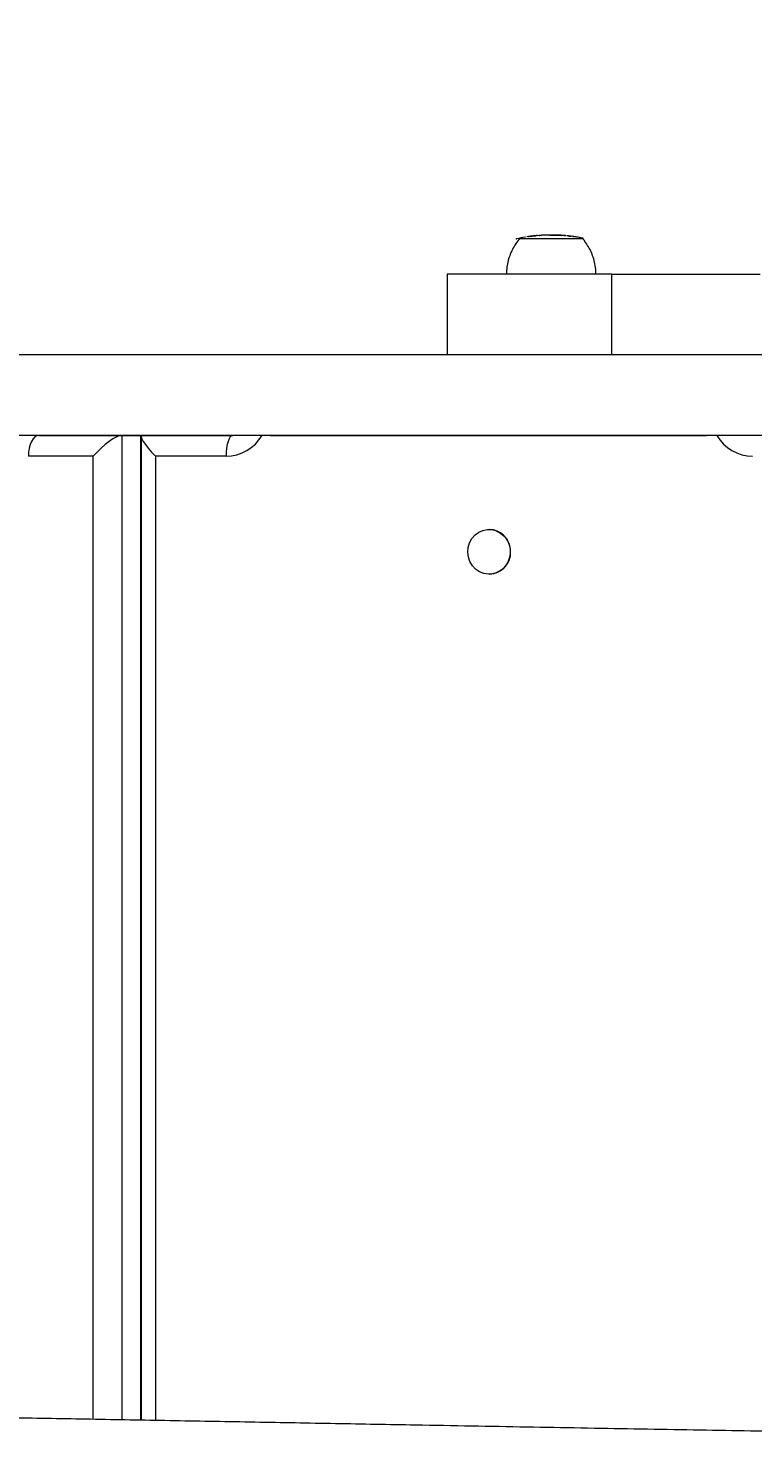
# Model space of a CAD drawing. Header units: millimetres. Extents: x -5411 to 4453, y -4856 to 4572.
# Drawn here: x -1587.6 to -1344.9, y -863.9 to -388.2 of the extents above; entities that cross this region are included whole.
import ezdxf

# ---------------------------------------------------------------- set-up
doc = ezdxf.new("R2010")
doc.units = ezdxf.units.MM
for name, color, linetype in [('DIKOM_ОБЪЕКТ', 7, 'Continuous'), ('DIKOM_РАЗМЕР_ЗОНА', 7, 'Continuous'), ('DIKOM_РАЗМЕР_ОБЪЕКТА', 7, 'Continuous')]:
    doc.layers.add(name, color=color, linetype=linetype)
doc.styles.add('style1', font='arial.ttf', dxfattribs={"width": 0.8})
doc.dimstyles.new('1-50', dxfattribs={"dimtxt": 300, "dimasz": 200, "dimexe": 100, "dimexo": 0, "dimgap": 100, "dimtad": 1, "dimdec": 0, "dimtxsty": 'style1', "dimcen": 0, "dimclrd": 7, "dimclre": 7, "dimadec": 1, "dimazin": 2, "dimtfac": 1, "dimtdec": 0, "dimtmove": 1, "dimatfit": 3, "dimfxl": 0, "dimlwd": 25, "dimlwe": 18, "dimarcsym": 0})

# ---------------------------------------------------------------- blocks, each defined once
blk = doc.blocks.new('*D18')
at = {"layer": 'Defpoints', "color": 0, "transparency": 16777216}
for p in [(2387.05, 2132.04), (-2288.17, -1197.55), (-2288.17, -4149.78)]:
    blk.add_point(p, dxfattribs=at)
at = {"layer": 'DIKOM_РАЗМЕР_ОБЪЕКТА', "color": 7, "lineweight": 18, "transparency": 16777216}
for p, q in [((2387.05, 2132.04), (2387.05, -4249.78)), ((-2288.17, -1197.55), (-2288.17, -4249.78))]:
    blk.add_line(p, q, dxfattribs=at)
at = {"layer": 'DIKOM_РАЗМЕР_ОБЪЕКТА', "color": 7, "lineweight": 25, "transparency": 16777216}
blk.add_line((2187.05, -4149.78), (-2088.17, -4149.78), dxfattribs=at)
at = {"layer": 'DIKOM_РАЗМЕР_ОБЪЕКТА', "color": 7, "transparency": 16777216}
for points in [[(-2088.17, -4116.44), (-2088.17, -4183.11), (-2288.17, -4149.78)], [(2187.05, -4116.44), (2187.05, -4183.11), (2387.05, -4149.78)]]:
    blk.add_solid(points, dxfattribs=at)
at = {"layer": 'DIKOM_РАЗМЕР_ОБЪЕКТА', "color": 0, "transparency": 16777216, "insert": (49.44, -3896.6), "char_height": 300, "attachment_point": 5, "style": 'style1'}
blk.add_mtext('4700', dxfattribs=at)
blk = doc.blocks.new('*D17')
at = {"layer": 'Defpoints', "color": 0, "transparency": 16777216}
for p in [(2072.05, 2677.64), (-4352.5, -1563.61), (-993.06, -1563.61)]:
    blk.add_point(p, dxfattribs=at)
at = {"layer": 'DIKOM_РАЗМЕР_ОБЪЕКТА', "color": 7, "lineweight": 18, "transparency": 16777216}
for p, q in [((2072.05, 2677.64), (-4452.5, 2677.64)), ((-993.06, -1563.61), (-4452.5, -1563.61))]:
    blk.add_line(p, q, dxfattribs=at)
at = {"layer": 'DIKOM_РАЗМЕР_ОБЪЕКТА', "color": 7, "lineweight": 25, "transparency": 16777216}
blk.add_line((-4352.5, 2477.64), (-4352.5, -1363.61), dxfattribs=at)
at = {"layer": 'DIKOM_РАЗМЕР_ОБЪЕКТА', "color": 7, "transparency": 16777216}
for points in [[(-4385.83, 2477.64), (-4319.17, 2477.64), (-4352.5, 2677.64)], [(-4385.83, -1363.61), (-4319.17, -1363.61), (-4352.5, -1563.61)]]:
    blk.add_solid(points, dxfattribs=at)
at = {"layer": 'DIKOM_РАЗМЕР_ОБЪЕКТА', "color": 0, "transparency": 16777216, "insert": (-4505.67, 774.58), "char_height": 300, "attachment_point": 5, "rotation": 90, "style": 'style1'}
blk.add_mtext('4200', dxfattribs=at)
blk = doc.blocks.new('*D15')
at = {"layer": 'Defpoints', "color": 0, "transparency": 16777216}
for p in [(4453.3, 2185.88), (-3812.95, -1476.34), (4453.3, -4756.32)]:
    blk.add_point(p, dxfattribs=at)
at = {"layer": 'DIKOM_РАЗМЕР_ЗОНА', "color": 7, "lineweight": 18, "transparency": 16777216}
for p, q in [((4453.3, 2185.88), (4453.3, -4856.32)), ((-3812.95, -1476.34), (-3812.95, -4856.32))]:
    blk.add_line(p, q, dxfattribs=at)
at = {"layer": 'DIKOM_РАЗМЕР_ЗОНА', "color": 7, "lineweight": 25, "transparency": 16777216}
blk.add_line((-3612.95, -4756.32), (4253.3, -4756.32), dxfattribs=at)
at = {"layer": 'DIKOM_РАЗМЕР_ЗОНА', "color": 7, "transparency": 16777216}
for points in [[(-3612.95, -4722.99), (-3612.95, -4789.66), (-3812.95, -4756.32)], [(4253.3, -4722.99), (4253.3, -4789.66), (4453.3, -4756.32)]]:
    blk.add_solid(points, dxfattribs=at)
at = {"layer": 'DIKOM_РАЗМЕР_ЗОНА', "color": 0, "transparency": 16777216, "insert": (320.18, -4503.05), "char_height": 300, "attachment_point": 5, "style": 'style1'}
blk.add_mtext('8300', dxfattribs=at)
blk = doc.blocks.new('*D16')
at = {"layer": 'Defpoints', "color": 0, "transparency": 16777216}
for p in [(-4960.5, 4571.52), (2653.3, 4571.52), (491.45, -3022.36)]:
    blk.add_point(p, dxfattribs=at)
at = {"layer": 'DIKOM_РАЗМЕР_ЗОНА', "color": 7, "lineweight": 18, "transparency": 16777216}
for p, q in [((2653.3, 4571.52), (-5060.5, 4571.52)), ((491.45, -3022.36), (-5060.5, -3022.36))]:
    blk.add_line(p, q, dxfattribs=at)
at = {"layer": 'DIKOM_РАЗМЕР_ЗОНА', "color": 7, "lineweight": 25, "transparency": 16777216}
blk.add_line((-4960.5, -2822.36), (-4960.5, 4371.52), dxfattribs=at)
at = {"layer": 'DIKOM_РАЗМЕР_ЗОНА', "color": 7, "transparency": 16777216}
for points in [[(-4993.84, 4371.52), (-4927.17, 4371.52), (-4960.5, 4571.52)], [(-4993.84, -2822.36), (-4927.17, -2822.36), (-4960.5, -3022.36)]]:
    blk.add_solid(points, dxfattribs=at)
at = {"layer": 'DIKOM_РАЗМЕР_ЗОНА', "color": 0, "transparency": 16777216, "insert": (-5213.68, 774.58), "char_height": 300, "attachment_point": 5, "rotation": 90, "style": 'style1'}
blk.add_mtext('7600', dxfattribs=at)

msp = doc.modelspace()

# ---------------------------------------------------------------- linework, layer by layer
at = {"layer": 'DIKOM_ОБЪЕКТ', "color": 7, "linetype": 'Continuous', "lineweight": 15}
for p, q in [((-1419.04, -457.82), (-1420.58, -458.06)), ((-1419.99, -457.94), (-1419.93, -457.92)), ((-1419.48, -457.86), (-1419.52, -457.87)), ((-1419.52, -457.88), (-1419.52, -457.87)), ((-1416.48, -457.58), (-1417.41, -457.65)), ((-1416.41, -457.57), (-1416.34, -457.55)), ((-1415.88, -457.53), (-1415.95, -457.54)), ((-1415.13, -457.51), (-1415.06, -457.5)), ((-1414.28, -457.48), (-1414.62, -457.49)), ((-1414.28, -457.48), (-1414.54, -457.48)), ((-1412.83, -457.48), (-1413.02, -457.48)), ((-1412.86, -457.48), (-1412.22, -457.48)), ((-1412.42, -457.5), (-1411.47, -457.49)), ((-1409.01, -457.52), (-1409.03, -457.52)), ((-1407.13, -457.66), (-1407.16, -457.65)), ((-1406.61, -457.74), (-1407.14, -457.67)), ((-1405.77, -457.81), (-1406.72, -457.7)), ((-1406.72, -457.71), (-1406.47, -457.73)), ((-1405.39, -457.87), (-1406.15, -457.79)), ((-1406.11, -457.76), (-1405.77, -457.81)), ((-1405.05, -457.9), (-1405.39, -457.85)), ((-1447.22, -470.53), (-1447.22, -497.53)), ((-1392.04, -497.53), (-1392.04, -470.53)), ((-1584.08, -524.53), (-1556.31, -524.53)), ((-1556.31, -524.53), (-1549.85, -524.53)), ((-1556.31, -524.53), (-1556.31, -854.32)), ((-1549.85, -854.44), (-1549.85, -524.53)), ((-1549.8, -524.89), (-1549.8, -854.44)), ((-1549.5, -524.53), (-1549.74, -524.53)), ((-1549.43, -524.53), (-1519.09, -524.53)), ((-1506.46, -524.53), (-1510.11, -524.53)), ((-1506.46, -524.53), (-1360.43, -524.53)), ((-1356.11, -524.53), (-1360.43, -524.53)), ((-1565.86, -531.53), (-1587.56, -531.53)), ((-1565.86, -854.15), (-1565.86, -531.53)), ((-1521.31, -531.53), (-1545.02, -531.53)), ((-1545.02, -531.53), (-1545.02, -854.52)), ((-1433.12, -556.03), (-1433.23, -556.03)), ((-1433.23, -571.03), (-1433.12, -571.03))]:
    msp.add_line(p, q, dxfattribs=at)
at = {"layer": 'DIKOM_ОБЪЕКТ', "color": 7, "linetype": 'Continuous', "lineweight": 15, "flags": 128}
for points in [[(-1422.92, -458.53), (-1423.11, -458.53), (-1423.2, -458.53), (-1422.93, -458.53), (-1422.3, -458.53), (-1421.33, -458.53), (-1420.06, -458.53), (-1418.53, -458.53), (-1416.79, -458.53), (-1414.9, -458.53), (-1412.92, -458.53)], [(-1422.92, -458.53), (-1422.9, -458.53), (-1422.64, -458.53), (-1422.02, -458.53), (-1421.08, -458.53), (-1419.85, -458.53), (-1418.36, -458.53), (-1416.66, -458.53), (-1414.83, -458.53), (-1412.91, -458.53)], [(-1412.92, -458.53), (-1410.93, -458.53), (-1408.99, -458.53), (-1407.17, -458.53), (-1405.52, -458.53), (-1404.11, -458.53), (-1402.98, -458.53), (-1402.18, -458.53), (-1401.72, -458.53), (-1401.63, -458.53), (-1401.9, -458.53), (-1401.92, -458.53)], [(-1412.91, -458.53), (-1410.97, -458.53), (-1409.09, -458.53), (-1407.31, -458.53), (-1405.71, -458.53), (-1404.34, -458.53), (-1403.25, -458.53), (-1402.46, -458.53), (-1402.02, -458.53), (-1401.92, -458.53)], [(-1392.04, -470.53), (-1395.03, -470.53), (-1398.2, -470.53), (-1401.52, -470.53), (-1404.95, -470.53), (-1408.46, -470.53), (-1412.01, -470.53), (-1415.57, -470.53), (-1419.09, -470.53), (-1422.54, -470.53), (-1425.89, -470.53), (-1429.1, -470.53), (-1432.13, -470.53), (-1434.96, -470.53), (-1437.55, -470.53), (-1439.87, -470.53), (-1441.91, -470.53), (-1443.65, -470.53), (-1445.05, -470.53), (-1446.12, -470.53), (-1446.83, -470.53), (-1447.18, -470.53), (-1447.22, -470.53)], [(-1392.04, -470.53), (-1383.94, -470.53), (-1375.75, -470.53), (-1367.49, -470.53), (-1359.16, -470.53), (-1350.8, -470.53), (-1342.41, -470.53)], [(-1337.25, -497.53), (-1358.68, -497.53), (-1380.03, -497.53), (-1401.28, -497.53), (-1422.43, -497.53), (-1443.47, -497.53), (-1464.4, -497.53), (-1485.22, -497.53), (-1505.91, -497.53), (-1526.47, -497.53), (-1546.91, -497.53), (-1567.2, -497.53), (-1587.35, -497.53), (-1607.35, -497.53)], [(-1337.25, -524.53), (-1358.68, -524.53), (-1380.03, -524.53), (-1401.28, -524.53), (-1422.43, -524.53), (-1443.47, -524.53), (-1464.4, -524.53), (-1485.22, -524.53), (-1505.91, -524.53), (-1526.47, -524.53), (-1546.91, -524.53), (-1567.2, -524.53), (-1587.35, -524.53), (-1607.35, -524.53)], [(-1584.08, -524.53), (-1584.76, -524.67), (-1585.41, -525.06), (-1586.01, -525.71), (-1586.54, -526.58), (-1586.97, -527.64), (-1587.29, -528.85), (-1587.49, -530.17), (-1587.56, -531.53)], [(-1519.09, -524.53), (-1519.52, -524.66), (-1519.94, -525.06), (-1520.32, -525.71), (-1520.66, -526.58), (-1520.94, -527.64), (-1521.14, -528.85), (-1521.27, -530.16), (-1521.31, -531.53)], [(-1426.17, -562.58), (-1426.15, -564.2), (-1426.45, -565.79), (-1427.07, -567.28), (-1427.98, -568.59), (-1429.13, -569.66), (-1430.47, -570.44), (-1431.95, -570.91), (-1433.48, -571.02), (-1435, -570.79), (-1436.44, -570.22), (-1437.73, -569.34), (-1438.81, -568.18), (-1439.63, -566.8), (-1440.15, -565.28), (-1440.34, -563.67), (-1440.2, -562.05), (-1439.74, -560.51), (-1438.97, -559.1), (-1437.93, -557.9), (-1436.68, -556.97), (-1435.26, -556.34), (-1433.75, -556.05), (-1432.21, -556.11), (-1430.72, -556.51), (-1429.35, -557.24), (-1428.16, -558.27), (-1427.2, -559.54), (-1426.53, -561), (-1426.17, -562.58)]]:
    msp.add_lwpolyline(points, dxfattribs=at)
at = {"layer": 'DIKOM_ОБЪЕКТ', "color": 7, "linetype": 'Continuous', "lineweight": 15}
for centre, radius, start, end in [((-1521.44, -517.47), 14.06, 270.523, 329.8576), ((-1344.76, -517.38), 14.15, 210.3452, 269.275), ((-1433.31, -563.3), 7.27, 5.6956, 88.5458), ((-1433.35, -563.67), 7.36, 271.773, 8.505)]:
    msp.add_arc(centre, radius, start, end, dxfattribs=at)
for centre, major_axis, ratio, start_param, end_param in [((-1562.38, -531.53), (6.76, 6.76), 0.265943, 0.259905, 1.830701), ((-1542.8, -531.53), (6.91, -6.91), 0.162958, 2.980033, 4.550829), ((-1555.93, -531.53), (6.76, 6.76), 0.265943, 0.179613, 0.259905)]:
    msp.add_ellipse(centre, major_axis=major_axis, ratio=ratio, start_param=start_param, end_param=end_param, dxfattribs=at)
for points, knots in [([(-1422.85, -458.47), (-1422.87, -458.48), (-1423.41, -459.03), (-1424.28, -460.29), (-1425.44, -462.23), (-1426.35, -464.32), (-1426.99, -466.52), (-1427.36, -468.61), (-1427.37, -469.95), (-1427.38, -470.53)], [0, 0, 0, 0, 0.00543, 0.17508, 0.346815, 0.519922, 0.693912, 0.868463, 1, 1, 1, 1]), ([(-1420.99, -458.09), (-1421.05, -458.1), (-1422.06, -458.24), (-1423.16, -458.47), (-1424.16, -458.77), (-1424.25, -458.79)], [0, 0, 0, 0, 0.054193, 0.923413, 1, 1, 1, 1]), ([(-1418.73, -457.78), (-1418.93, -457.8), (-1419.36, -457.85), (-1419.78, -457.91), (-1419.99, -457.94)], [0, 0, 0, 0, 0.48942, 1, 1, 1, 1]), ([(-1419.52, -457.87), (-1419.39, -457.85), (-1419.13, -457.82), (-1418.88, -457.78), (-1418.75, -457.77)], [0, 0, 0, 0, 0.510227, 1, 1, 1, 1]), ([(-1418.75, -457.77), (-1418.6, -457.75), (-1418.34, -457.72), (-1418, -457.69), (-1417.75, -457.66), (-1417.57, -457.64), (-1417.54, -457.64), (-1417.52, -457.64)], [0, 0, 0, 0, 0.268897, 0.436769, 0.605007, 0.823343, 1, 1, 1, 1]), ([(-1417, -457.6), (-1417.05, -457.6), (-1417.11, -457.6), (-1417.41, -457.63), (-1417.74, -457.67), (-1418.18, -457.71), (-1418.53, -457.75), (-1418.73, -457.78)], [0, 0, 0, 0, 0.334293, 0.49353, 0.624367, 0.784838, 1, 1, 1, 1]), ([(-1418.18, -457.7), (-1418.21, -457.7), (-1418.39, -457.72), (-1418.57, -457.75), (-1418.72, -457.78)], [0, 0, 0, 0, 0.184903, 1, 1, 1, 1]), ([(-1415.95, -457.54), (-1416.03, -457.55), (-1416.18, -457.56), (-1416.33, -457.57), (-1416.41, -457.57)], [0, 0, 0, 0, 0.524338, 1, 1, 1, 1]), ([(-1415, -457.5), (-1415.23, -457.5), (-1415.53, -457.5), (-1415.82, -457.53), (-1415.88, -457.53)], [0, 0, 0, 0, 0.792045, 1, 1, 1, 1]), ([(-1414.68, -457.5), (-1414.76, -457.5), (-1414.91, -457.5), (-1415.06, -457.51), (-1415.13, -457.51)], [0, 0, 0, 0, 0.515846, 1, 1, 1, 1]), ([(-1414.62, -457.49), (-1414.63, -457.49), (-1414.65, -457.49), (-1414.67, -457.49), (-1414.68, -457.5)], [0, 0, 0, 0, 0.502036, 1, 1, 1, 1]), ([(-1413.02, -457.48), (-1413.12, -457.48), (-1413.4, -457.48), (-1413.71, -457.48), (-1413.87, -457.48), (-1413.89, -457.48), (-1413.91, -457.48), (-1413.93, -457.48), (-1413.99, -457.48), (-1414.11, -457.48), (-1414.21, -457.48), (-1414.28, -457.48)], [0, 0, 0, 0, 0.167038, 0.444786, 0.723873, 0.798732, 0.816596, 0.826242, 0.841141, 0.906868, 1, 1, 1, 1]), ([(-1412.22, -457.48), (-1412.31, -457.48), (-1412.41, -457.48), (-1412.61, -457.48), (-1412.73, -457.48), (-1412.83, -457.48)], [0, 0, 0, 0, 0.443449, 0.500048, 1, 1, 1, 1]), ([(-1411.53, -457.48), (-1411.67, -457.48), (-1411.96, -457.48), (-1412.31, -457.48), (-1412.48, -457.48)], [0, 0, 0, 0, 0.489346, 1, 1, 1, 1]), ([(-1410.32, -457.5), (-1410.55, -457.49), (-1410.95, -457.48), (-1411.36, -457.48), (-1411.49, -457.48), (-1411.53, -457.48)], [0, 0, 0, 0, 0.497009, 0.862632, 1, 1, 1, 1]), ([(-1411.34, -457.48), (-1411.29, -457.48), (-1411.18, -457.48), (-1410.89, -457.48), (-1410.58, -457.49), (-1410.38, -457.49), (-1410.31, -457.49)], [0, 0, 0, 0, 0.237535, 0.549411, 0.834749, 1, 1, 1, 1]), ([(-1409.03, -457.52), (-1409.08, -457.52), (-1409.45, -457.5), (-1410, -457.49), (-1410.56, -457.48), (-1410.82, -457.48), (-1410.9, -457.48), (-1410.91, -457.48), (-1410.92, -457.48), (-1410.93, -457.48), (-1410.96, -457.48), (-1411.03, -457.48), (-1411.2, -457.48), (-1411.28, -457.48)], [0, 0, 0, 0, 0.054371, 0.384501, 0.573668, 0.642565, 0.652641, 0.658583, 0.664777, 0.674987, 0.69983, 0.848225, 1, 1, 1, 1]), ([(-1408.56, -457.55), (-1408.6, -457.55), (-1408.66, -457.54), (-1409.05, -457.53), (-1409.51, -457.52), (-1409.96, -457.51), (-1410.23, -457.5), (-1410.32, -457.5)], [0, 0, 0, 0, 0.303295, 0.504234, 0.705222, 0.898188, 1, 1, 1, 1]), ([(-1410.31, -457.49), (-1410.13, -457.5), (-1409.82, -457.5), (-1409.44, -457.51), (-1409.18, -457.52), (-1409.05, -457.52), (-1409.02, -457.52), (-1409.01, -457.52)], [0, 0, 0, 0, 0.25611, 0.437052, 0.617812, 0.843488, 1, 1, 1, 1]), ([(-1407.97, -457.59), (-1408.12, -457.58), (-1408.32, -457.56), (-1408.52, -457.55), (-1408.57, -457.55)], [0, 0, 0, 0, 0.747725, 1, 1, 1, 1]), ([(-1408.05, -457.61), (-1408.02, -457.59), (-1407.97, -457.57), (-1407.91, -457.6), (-1407.89, -457.61)], [0, 0, 0, 0, 0.500083, 1, 1, 1, 1]), ([(-1407.6, -457.64), (-1407.67, -457.64), (-1407.82, -457.62), (-1407.97, -457.61), (-1408.05, -457.61)], [0, 0, 0, 0, 0.47739, 1, 1, 1, 1]), ([(-1407.51, -457.62), (-1407.52, -457.62), (-1407.55, -457.61), (-1407.57, -457.63), (-1407.6, -457.64)], [0, 0, 0, 0, 0.20082, 1, 1, 1, 1]), ([(-1406.15, -457.79), (-1406.23, -457.78), (-1406.38, -457.76), (-1406.53, -457.74), (-1406.61, -457.74)], [0, 0, 0, 0, 0.501892, 1, 1, 1, 1]), ([(-1406.47, -457.73), (-1406.45, -457.73), (-1406.41, -457.74), (-1406.36, -457.74), (-1406.34, -457.75), (-1406.33, -457.75)], [0, 0, 0, 0, 0.499717, 0.749757, 1, 1, 1, 1]), ([(-1406.33, -457.75), (-1406.29, -457.75), (-1406.24, -457.76), (-1406.17, -457.76), (-1406.13, -457.76), (-1406.11, -457.76)], [0, 0, 0, 0, 0.499917, 0.749965, 1, 1, 1, 1]), ([(-1406.33, -457.75), (-1406.33, -457.75), (-1406.33, -457.75), (-1406.33, -457.75), (-1406.33, -457.75)], [0, 0, 0, 0, 0.542031, 1, 1, 1, 1]), ([(-1405.15, -457.92), (-1405.12, -457.91), (-1405.09, -457.89), (-1405.06, -457.9), (-1405.05, -457.9)], [0, 0, 0, 0, 0.740665, 1, 1, 1, 1]), ([(-1404.69, -457.99), (-1404.78, -457.97), (-1404.93, -457.95), (-1405.08, -457.93), (-1405.15, -457.92)], [0, 0, 0, 0, 0.563117, 1, 1, 1, 1]), ([(-1404.6, -457.97), (-1404.6, -457.96), (-1404.63, -457.95), (-1404.66, -457.97), (-1404.69, -457.99)], [0, 0, 0, 0, 0.124342, 1, 1, 1, 1]), ([(-1401.79, -458.51), (-1402.18, -458.42), (-1403.11, -458.2), (-1404.05, -458.05), (-1404.6, -457.97)], [0, 0, 0, 0, 0.420193, 1, 1, 1, 1]), ([(-1397.44, -470.53), (-1397.43, -470.39), (-1397.39, -469.44), (-1397.62, -467.71), (-1398.12, -465.43), (-1398.89, -463.3), (-1399.88, -461.34), (-1400.91, -459.74), (-1401.67, -458.85), (-1401.98, -458.5)], [0, 0, 0, 0, 0.033206, 0.216634, 0.394093, 0.566097, 0.732911, 0.894609, 1, 1, 1, 1]), ([(-1032.15, -863.17), (-1034.15, -863.13), (-1038.77, -863.06), (-1045.75, -862.94), (-1052.76, -862.83), (-1059.56, -862.72), (-1066.1, -862.62), (-1072.35, -862.52), (-1077.97, -862.43), (-1083.03, -862.35), (-1087.7, -862.28), (-1098.67, -862.11), (-1115.94, -861.84), (-1136.62, -861.52), (-1154.49, -861.24), (-1169.41, -861), (-1184.72, -860.76), (-1200.56, -860.51), (-1217.03, -860.24), (-1232.46, -859.99), (-1246.76, -859.76), (-1259.77, -859.54), (-1273.38, -859.32), (-1287.66, -859.08), (-1302.4, -858.83), (-1317.6, -858.57), (-1333.29, -858.3), (-1349.75, -858.01), (-1366.88, -857.71), (-1384.47, -857.4), (-1402.41, -857.08), (-1420.62, -856.76), (-1439.11, -856.43), (-1460.46, -856.04), (-1484.66, -855.61), (-1511.63, -855.12), (-1538.49, -854.64), (-1565.09, -854.16), (-1589.43, -853.73), (-1611.47, -853.34), (-1631.24, -852.99), (-1650.56, -852.64), (-1669.46, -852.31), (-1687.94, -851.99), (-1707.13, -851.66), (-1726.94, -851.31), (-1747.35, -850.96), (-1767.34, -850.62), (-1789.78, -850.23), (-1814.54, -849.81), (-1841.57, -849.35), (-1868.31, -848.9), (-1894.8, -848.45), (-1922.61, -847.98), (-1951.59, -847.49), (-1981.53, -846.99), (-2006.67, -846.57), (-2027.08, -846.23), (-2042.88, -845.97), (-2057.79, -845.72), (-2069, -845.54), (-2076.91, -845.41), (-2081.83, -845.33), (-2086.83, -845.24), (-2092.14, -845.16), (-2097.94, -845.06), (-2104.12, -844.96), (-2110.65, -844.86), (-2117.5, -844.75), (-2124.78, -844.63), (-2132.47, -844.5), (-2140.92, -844.37), (-2150.13, -844.22), (-2160.13, -844.06), (-2170.62, -843.89), (-2181.59, -843.72), (-2193.04, -843.54), (-2205, -843.35), (-2217.47, -843.15), (-2225.95, -843.02), (-2230.28, -842.95)], [0, 0, 0, 0, 0.00579, 0.01337, 0.020544, 0.027314, 0.034849, 0.041814, 0.048208, 0.054029, 0.059344, 0.064591, 0.092882, 0.121489, 0.138618, 0.15575, 0.172895, 0.190072, 0.207306, 0.224624, 0.236692, 0.248748, 0.260772, 0.272749, 0.284675, 0.295859, 0.307027, 0.318209, 0.329427, 0.340686, 0.351787, 0.362923, 0.374082, 0.385243, 0.401161, 0.417039, 0.432865, 0.448626, 0.464321, 0.476709, 0.489086, 0.501471, 0.51388, 0.526321, 0.538785, 0.553508, 0.568264, 0.583046, 0.597851, 0.619034, 0.640208, 0.661317, 0.682377, 0.703403, 0.728341, 0.75325, 0.778146, 0.792751, 0.80689, 0.820509, 0.833612, 0.838372, 0.843061, 0.847737, 0.852872, 0.858571, 0.864835, 0.87126, 0.878189, 0.885623, 0.893564, 0.902011, 0.912039, 0.922701, 0.933998, 0.94593, 0.958497, 0.971699, 0.985534, 1, 1, 1, 1]), ([(-2230.6, -862.75), (-2226.69, -862.81), (-2219.06, -862.93), (-2207.86, -863.11), (-2197.18, -863.28), (-2187.01, -863.44), (-2177.35, -863.59), (-2168.18, -863.74), (-2159.74, -863.87), (-2151.99, -863.99), (-2144.93, -864.11), (-2138.31, -864.21), (-2132.13, -864.31), (-2126.41, -864.41), (-2116.68, -864.56), (-2102.47, -864.79), (-2083.12, -865.11), (-2062.32, -865.45), (-2040.02, -865.82), (-2016.35, -866.21), (-1992.01, -866.62), (-1967.08, -867.03), (-1941.13, -867.47), (-1914.19, -867.93), (-1886.32, -868.4), (-1858.11, -868.88), (-1829.65, -869.36), (-1800.77, -869.85), (-1775.29, -870.29), (-1753.37, -870.66), (-1735.28, -870.97), (-1716.83, -871.29), (-1698.01, -871.62), (-1678.78, -871.95), (-1659.1, -872.3), (-1638.95, -872.65), (-1618.17, -873.02), (-1596.73, -873.4), (-1574.68, -873.8), (-1552.28, -874.2), (-1529.61, -874.6), (-1506.93, -875.01), (-1484.33, -875.42), (-1461.9, -875.82), (-1439.63, -876.22), (-1419.42, -876.58), (-1401.29, -876.9), (-1385.22, -877.19), (-1369.52, -877.47), (-1354.26, -877.74), (-1339.49, -877.99), (-1325.3, -878.24), (-1311.74, -878.47), (-1298.77, -878.69), (-1286.37, -878.9), (-1274.48, -879.1), (-1263.06, -879.29), (-1250.23, -879.51), (-1236.22, -879.73), (-1221.18, -879.98), (-1206.68, -880.21), (-1192.69, -880.44), (-1179.14, -880.65), (-1166.04, -880.86), (-1153.46, -881.05), (-1142.4, -881.23), (-1132.74, -881.38), (-1124.35, -881.51), (-1117.47, -881.62), (-1111.86, -881.7), (-1107.27, -881.78), (-1102.2, -881.85), (-1096.63, -881.94), (-1090.67, -882.03), (-1084.29, -882.13), (-1077.47, -882.24), (-1070.05, -882.36), (-1061.94, -882.49), (-1053.05, -882.63), (-1044.66, -882.76), (-1036.95, -882.89), (-1030.23, -883), (-1023.77, -883.1), (-1019.59, -883.17), (-1017.92, -883.2), (-1017.83, -883.2)], [0, 0, 0, 0, 0.012848, 0.025085, 0.036709, 0.04772, 0.058117, 0.067901, 0.077071, 0.084938, 0.092292, 0.099132, 0.105459, 0.111274, 0.11658, 0.134911, 0.153566, 0.172551, 0.193167, 0.21379, 0.234417, 0.255062, 0.275716, 0.29764, 0.319594, 0.341612, 0.363691, 0.385787, 0.407887, 0.420895, 0.43388, 0.446836, 0.459758, 0.472647, 0.485508, 0.498352, 0.51119, 0.52426, 0.537352, 0.550487, 0.563667, 0.576892, 0.58992, 0.602983, 0.616068, 0.629144, 0.639024, 0.648875, 0.658693, 0.668477, 0.678234, 0.687978, 0.697727, 0.707498, 0.717298, 0.727129, 0.73699, 0.746876, 0.761723, 0.77655, 0.79132, 0.806043, 0.82073, 0.835382, 0.849709, 0.863592, 0.873671, 0.883507, 0.893107, 0.897938, 0.903337, 0.909304, 0.915841, 0.922948, 0.930201, 0.937962, 0.946229, 0.955, 0.964274, 0.974054, 0.980168, 0.986466, 0.992943, 0.99962, 1, 1, 1, 1])]:
    msp.add_open_spline(points, degree=3, knots=knots, dxfattribs=at)

# ---------------------------------------------------------------- dimensions: what is measured, and where the dimension line sits
at = {"layer": 'DIKOM_РАЗМЕР_ЗОНА'}
dim = msp.add_linear_dim(base=(-4960.5, 4571.52), p1=(491.45, -3022.36), p2=(2653.3, 4571.52), angle=90, text='7600', dimstyle='1-50', dxfattribs=at)
dim.commit()
dim.dimension.update_dxf_attribs({"geometry": '*D16', "text_midpoint": (-4960.5, 774.58), "dimtype": 160})
dim = msp.add_linear_dim(base=(4453.3, -4756.32), p1=(-3812.95, -1476.34), p2=(4453.3, 2185.88), text='8300', dimstyle='1-50', dxfattribs=at)
dim.commit()
dim.dimension.update_dxf_attribs({"geometry": '*D15', "text_midpoint": (320.18, -4756.32), "dimtype": 160})
at = {"layer": 'DIKOM_РАЗМЕР_ОБЪЕКТА'}
dim = msp.add_linear_dim(base=(-4352.5, -1563.61), p1=(2072.05, 2677.64), p2=(-993.06, -1563.61), angle=90, text='4200', dimstyle='1-50', dxfattribs=at)
dim.commit()
dim.dimension.update_dxf_attribs({"geometry": '*D17', "text_midpoint": (-4252.5, 774.58), "dimtype": 160})
dim = msp.add_linear_dim(base=(-2288.17, -4149.78), p1=(2387.05, 2132.04), p2=(-2288.17, -1197.55), text='4700', dimstyle='1-50', dxfattribs=at)
dim.commit()
dim.dimension.update_dxf_attribs({"geometry": '*D18', "text_midpoint": (49.44, -4149.78), "dimtype": 160})

doc.saveas('drawing.dxf')
